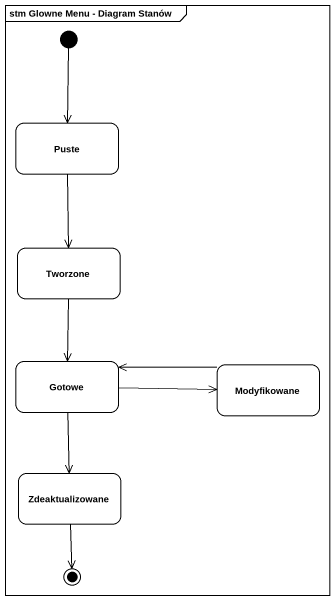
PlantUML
@startuml
mainframe stm Glowne Menu - Diagram Stanów
hide empty description
state Puste
state Tworzone
state Gotowe
state Modyfikowane
state Zdeaktualizowane
[*] --> Puste
Puste --> Tworzone
Tworzone --> Gotowe
Gotowe -right-> Modyfikowane
Gotowe --> Zdeaktualizowane
Modyfikowane -left-> Gotowe
Zdeaktualizowane --> [*]
@enduml
